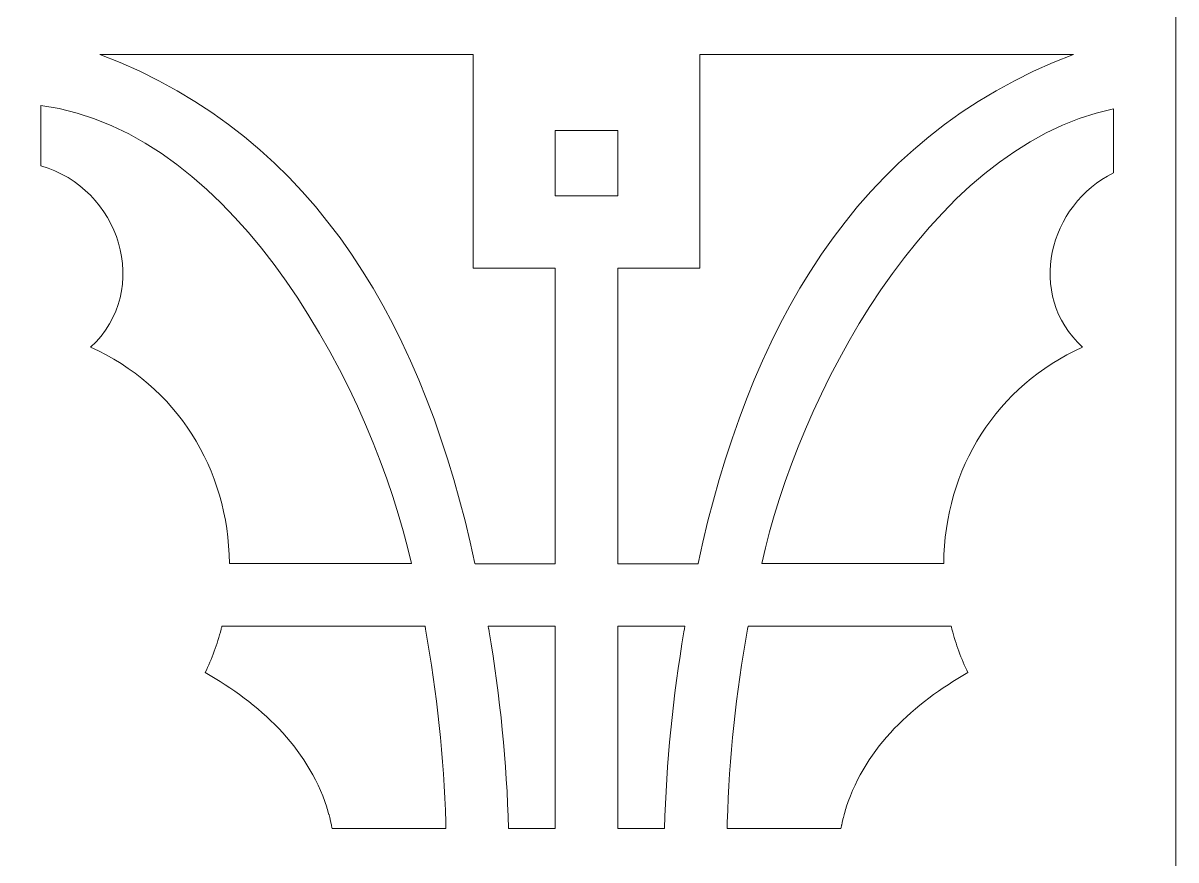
# Model space of a CAD drawing. Header units: centimetres. Extents: x -10 to 9.9, y -5 to 13.4.
# Drawn here: x 6.701 to 9.925, y 6.562 to 8.903 of the extents above; entities that cross this region are included whole.
import ezdxf

# ---------------------------------------------------------------- set-up
doc = ezdxf.new("R2010")
doc.units = ezdxf.units.CM
doc.header["$MEASUREMENT"] = 0
doc.layers.add('layer 1', color=7, linetype='Continuous')

msp = doc.modelspace()

# ---------------------------------------------------------------- linework, layer by layer
at = {"layer": 'layer 1', "color": 242, "lineweight": 9}
for points, knots in [([(0.17453, 13.44236), (0.17453, 13.44236), (0.34885, 13.44236), (0.34885, 13.44236), (0.34885, 13.44236), (0.34885, 13.44236), (9.75098, 13.44236), (9.75098, 13.44236), (9.75098, 13.44236), (9.75098, 13.44236), (9.9253, 13.44236), (9.9253, 13.44236), (9.9253, 13.44236), (9.9253, 13.44236), (9.9253, 13.26803), (9.9253, 13.26803), (9.9253, 13.26803), (9.9253, 13.26803), (9.9253, -4.82596), (9.9253, -4.82596), (9.9253, -4.82596), (9.9253, -4.82596), (9.9253, -5.00029), (9.9253, -5.00029), (9.9253, -5.00029), (9.9253, -5.00029), (9.75098, -5.00029), (9.75098, -5.00029), (9.75098, -5.00029), (9.75098, -5.00029), (0.34885, -5.00029), (0.34885, -5.00029), (0.34885, -5.00029), (0.34885, -5.00029), (0.17453, -5.00029), (0.17453, -5.00029), (0.17453, -5.00029), (0.17453, -5.00029), (0.17453, -4.82596), (0.17453, -4.82596), (0.17453, -4.82596), (0.17453, -4.82596), (0.17453, 13.26803), (0.17453, 13.26803), (0.17453, 13.26803), (0.17453, 13.26803), (0.17453, 13.44236), (0.17453, 13.44236)], [0, 0, 0, 0, 0.0769231, 0.0769231, 0.0769231, 0.0769231, 0.1538462, 0.1538462, 0.1538462, 0.1538462, 0.2307692, 0.2307692, 0.2307692, 0.2307692, 0.3076923, 0.3076923, 0.3076923, 0.3076923, 0.3846154, 0.3846154, 0.3846154, 0.3846154, 0.4615385, 0.4615385, 0.4615385, 0.4615385, 0.5384615, 0.5384615, 0.5384615, 0.5384615, 0.6153846, 0.6153846, 0.6153846, 0.6153846, 0.6923077, 0.6923077, 0.6923077, 0.6923077, 0.7692308, 0.7692308, 0.7692308, 0.7692308, 0.8461538, 0.8461538, 0.8461538, 0.8461538, 1, 1, 1, 1]), ([(6.91554, 8.81528), (6.91554, 8.81528), (7.96039, 8.81528), (7.96039, 8.81528), (7.96039, 8.81528), (7.96039, 8.81528), (7.96039, 8.21902), (7.96039, 8.21902), (7.96039, 8.21902), (7.96039, 8.21902), (7.96044, 8.21902), (7.96044, 8.21902), (7.96044, 8.21902), (7.96044, 8.21902), (7.96044, 8.21742), (7.96044, 8.21742), (7.96044, 8.21742), (7.96044, 8.21742), (7.96965, 8.21742), (7.96965, 8.21742), (7.96965, 8.21742), (7.96965, 8.21742), (7.97017, 8.21742), (7.97017, 8.21742), (7.97017, 8.21742), (7.97017, 8.21742), (7.97937, 8.21742), (7.97937, 8.21742), (7.97937, 8.21742), (7.97937, 8.21742), (7.97989, 8.21742), (7.97989, 8.21742), (7.97989, 8.21742), (7.97989, 8.21742), (7.9891, 8.21742), (7.9891, 8.21742), (7.9891, 8.21742), (7.9891, 8.21742), (7.98962, 8.21742), (7.98962, 8.21742), (7.98962, 8.21742), (7.98962, 8.21742), (7.99884, 8.21742), (7.99884, 8.21742), (7.99884, 8.21742), (7.99884, 8.21742), (7.9994, 8.21742), (7.9994, 8.21742), (7.9994, 8.21742), (7.9994, 8.21742), (8.00862, 8.21742), (8.00862, 8.21742), (8.00862, 8.21742), (8.00862, 8.21742), (8.00912, 8.21742), (8.00912, 8.21742), (8.00912, 8.21742), (8.00912, 8.21742), (8.01836, 8.21742), (8.01836, 8.21742), (8.01836, 8.21742), (8.01836, 8.21742), (8.0189, 8.21742), (8.0189, 8.21742), (8.0189, 8.21742), (8.0189, 8.21742), (8.02813, 8.21742), (8.02813, 8.21742), (8.02813, 8.21742), (8.02813, 8.21742), (8.02863, 8.21742), (8.02863, 8.21742), (8.02863, 8.21742), (8.02863, 8.21742), (8.03786, 8.21742), (8.03786, 8.21742), (8.03786, 8.21742), (8.03786, 8.21742), (8.0384, 8.21742), (8.0384, 8.21742), (8.0384, 8.21742), (8.0384, 8.21742), (8.04763, 8.21742), (8.04763, 8.21742), (8.04763, 8.21742), (8.04763, 8.21742), (8.04814, 8.21742), (8.04814, 8.21742), (8.04814, 8.21742), (8.04814, 8.21742), (8.05736, 8.21742), (8.05736, 8.21742), (8.05736, 8.21742), (8.05736, 8.21742), (8.0579, 8.21742), (8.0579, 8.21742), (8.0579, 8.21742), (8.0579, 8.21742), (8.06712, 8.21742), (8.06712, 8.21742), (8.06712, 8.21742), (8.06712, 8.21742), (8.06762, 8.21742), (8.06762, 8.21742), (8.06762, 8.21742), (8.06762, 8.21742), (8.07685, 8.21742), (8.07685, 8.21742), (8.07685, 8.21742), (8.07685, 8.21742), (8.07742, 8.21742), (8.07742, 8.21742), (8.07742, 8.21742), (8.07742, 8.21742), (8.08662, 8.21742), (8.08662, 8.21742), (8.08662, 8.21742), (8.08662, 8.21742), (8.08714, 8.21742), (8.08714, 8.21742), (8.08714, 8.21742), (8.08714, 8.21742), (8.09635, 8.21742), (8.09635, 8.21742), (8.09635, 8.21742), (8.09635, 8.21742), (8.09692, 8.21742), (8.09692, 8.21742), (8.09692, 8.21742), (8.09692, 8.21742), (8.10614, 8.21742), (8.10614, 8.21742), (8.10614, 8.21742), (8.10614, 8.21742), (8.10664, 8.21742), (8.10664, 8.21742), (8.10664, 8.21742), (8.10664, 8.21742), (8.11587, 8.21742), (8.11587, 8.21742), (8.11587, 8.21742), (8.11587, 8.21742), (8.11642, 8.21742), (8.11642, 8.21742), (8.11642, 8.21742), (8.11642, 8.21742), (8.12564, 8.21742), (8.12564, 8.21742), (8.12564, 8.21742), (8.12564, 8.21742), (8.12615, 8.21742), (8.12615, 8.21742), (8.12615, 8.21742), (8.12615, 8.21742), (8.13537, 8.21742), (8.13537, 8.21742), (8.13537, 8.21742), (8.13537, 8.21742), (8.13587, 8.21742), (8.13587, 8.21742), (8.13587, 8.21742), (8.13587, 8.21742), (8.1451, 8.21742), (8.1451, 8.21742), (8.1451, 8.21742), (8.1451, 8.21742), (8.1456, 8.21742), (8.1456, 8.21742), (8.1456, 8.21742), (8.1456, 8.21742), (8.15483, 8.21742), (8.15483, 8.21742), (8.15483, 8.21742), (8.15483, 8.21742), (8.15537, 8.21742), (8.15537, 8.21742), (8.15537, 8.21742), (8.15537, 8.21742), (8.16461, 8.21742), (8.16461, 8.21742), (8.16461, 8.21742), (8.16461, 8.21742), (8.16511, 8.21742), (8.16511, 8.21742), (8.16511, 8.21742), (8.16511, 8.21742), (8.17433, 8.21742), (8.17433, 8.21742), (8.17433, 8.21742), (8.17433, 8.21742), (8.17488, 8.21742), (8.17488, 8.21742), (8.17488, 8.21742), (8.17488, 8.21742), (8.18411, 8.21742), (8.18411, 8.21742), (8.18411, 8.21742), (8.18411, 8.21742), (8.18461, 8.21742), (8.18461, 8.21742), (8.18461, 8.21742), (8.18461, 8.21742), (8.18962, 8.21742), (8.18962, 8.21742), (8.18962, 8.21742), (8.18962, 8.21742), (8.18962, 7.39024), (8.18962, 7.39024), (8.18962, 7.39024), (8.18962, 7.39024), (7.96541, 7.39024), (7.96541, 7.39024), (7.96541, 7.39024), (7.96541, 7.39024), (7.96538, 7.39024), (7.96538, 7.39024), (7.96538, 7.39024), (7.96538, 7.39024), (7.96525, 7.39076), (7.96525, 7.39076), (7.96525, 7.39076), (7.96525, 7.39076), (7.96523, 7.39076), (7.96523, 7.39076), (7.96523, 7.39076), (7.96523, 7.39076), (7.96513, 7.39128), (7.96513, 7.39128), (7.96513, 7.39128), (7.96513, 7.39128), (7.96511, 7.39128), (7.96511, 7.39128), (7.96511, 7.39128), (7.96511, 7.39128), (7.96499, 7.39182), (7.96499, 7.39182), (7.96499, 7.39182), (7.82781, 8.03008), (7.53175, 8.58429), (6.91554, 8.81528)], [0, 0, 0, 0, 0.0163934, 0.0163934, 0.0163934, 0.0163934, 0.0327869, 0.0327869, 0.0327869, 0.0327869, 0.0491803, 0.0491803, 0.0491803, 0.0491803, 0.0655738, 0.0655738, 0.0655738, 0.0655738, 0.0819672, 0.0819672, 0.0819672, 0.0819672, 0.0983607, 0.0983607, 0.0983607, 0.0983607, 0.1147541, 0.1147541, 0.1147541, 0.1147541, 0.1311475, 0.1311475, 0.1311475, 0.1311475, 0.147541, 0.147541, 0.147541, 0.147541, 0.1639344, 0.1639344, 0.1639344, 0.1639344, 0.1803279, 0.1803279, 0.1803279, 0.1803279, 0.1967213, 0.1967213, 0.1967213, 0.1967213, 0.2131148, 0.2131148, 0.2131148, 0.2131148, 0.2295082, 0.2295082, 0.2295082, 0.2295082, 0.2459016, 0.2459016, 0.2459016, 0.2459016, 0.2622951, 0.2622951, 0.2622951, 0.2622951, 0.2786885, 0.2786885, 0.2786885, 0.2786885, 0.295082, 0.295082, 0.295082, 0.295082, 0.3114754, 0.3114754, 0.3114754, 0.3114754, 0.3278689, 0.3278689, 0.3278689, 0.3278689, 0.3442623, 0.3442623, 0.3442623, 0.3442623, 0.3606557, 0.3606557, 0.3606557, 0.3606557, 0.3770492, 0.3770492, 0.3770492, 0.3770492, 0.3934426, 0.3934426, 0.3934426, 0.3934426, 0.4098361, 0.4098361, 0.4098361, 0.4098361, 0.4262295, 0.4262295, 0.4262295, 0.4262295, 0.442623, 0.442623, 0.442623, 0.442623, 0.4590164, 0.4590164, 0.4590164, 0.4590164, 0.4754098, 0.4754098, 0.4754098, 0.4754098, 0.4918033, 0.4918033, 0.4918033, 0.4918033, 0.5081967, 0.5081967, 0.5081967, 0.5081967, 0.5245902, 0.5245902, 0.5245902, 0.5245902, 0.5409836, 0.5409836, 0.5409836, 0.5409836, 0.557377, 0.557377, 0.557377, 0.557377, 0.5737705, 0.5737705, 0.5737705, 0.5737705, 0.5901639, 0.5901639, 0.5901639, 0.5901639, 0.6065574, 0.6065574, 0.6065574, 0.6065574, 0.6229508, 0.6229508, 0.6229508, 0.6229508, 0.6393443, 0.6393443, 0.6393443, 0.6393443, 0.6557377, 0.6557377, 0.6557377, 0.6557377, 0.6721311, 0.6721311, 0.6721311, 0.6721311, 0.6885246, 0.6885246, 0.6885246, 0.6885246, 0.704918, 0.704918, 0.704918, 0.704918, 0.7213115, 0.7213115, 0.7213115, 0.7213115, 0.7377049, 0.7377049, 0.7377049, 0.7377049, 0.7540984, 0.7540984, 0.7540984, 0.7540984, 0.7704918, 0.7704918, 0.7704918, 0.7704918, 0.7868852, 0.7868852, 0.7868852, 0.7868852, 0.8032787, 0.8032787, 0.8032787, 0.8032787, 0.8196721, 0.8196721, 0.8196721, 0.8196721, 0.8360656, 0.8360656, 0.8360656, 0.8360656, 0.852459, 0.852459, 0.852459, 0.852459, 0.8688525, 0.8688525, 0.8688525, 0.8688525, 0.8852459, 0.8852459, 0.8852459, 0.8852459, 0.9016393, 0.9016393, 0.9016393, 0.9016393, 0.9180328, 0.9180328, 0.9180328, 0.9180328, 0.9344262, 0.9344262, 0.9344262, 0.9344262, 0.9508197, 0.9508197, 0.9508197, 0.9508197, 0.9672131, 0.9672131, 0.9672131, 0.9672131, 1, 1, 1, 1]), ([(8.36443, 8.21742), (8.36443, 8.21742), (8.36935, 8.21742), (8.36935, 8.21742), (8.36935, 8.21742), (8.36935, 8.21742), (8.3699, 8.21742), (8.3699, 8.21742), (8.3699, 8.21742), (8.3699, 8.21742), (8.37913, 8.21742), (8.37913, 8.21742), (8.37913, 8.21742), (8.37913, 8.21742), (8.37963, 8.21742), (8.37963, 8.21742), (8.37963, 8.21742), (8.37963, 8.21742), (8.38885, 8.21742), (8.38885, 8.21742), (8.38885, 8.21742), (8.38885, 8.21742), (8.38942, 8.21742), (8.38942, 8.21742), (8.38942, 8.21742), (8.38942, 8.21742), (8.39863, 8.21742), (8.39863, 8.21742), (8.39863, 8.21742), (8.39863, 8.21742), (8.39915, 8.21742), (8.39915, 8.21742), (8.39915, 8.21742), (8.39915, 8.21742), (8.40835, 8.21742), (8.40835, 8.21742), (8.40835, 8.21742), (8.40835, 8.21742), (8.40893, 8.21742), (8.40893, 8.21742), (8.40893, 8.21742), (8.40893, 8.21742), (8.41815, 8.21742), (8.41815, 8.21742), (8.41815, 8.21742), (8.41815, 8.21742), (8.41865, 8.21742), (8.41865, 8.21742), (8.41865, 8.21742), (8.41865, 8.21742), (8.42787, 8.21742), (8.42787, 8.21742), (8.42787, 8.21742), (8.42787, 8.21742), (8.42843, 8.21742), (8.42843, 8.21742), (8.42843, 8.21742), (8.42843, 8.21742), (8.43765, 8.21742), (8.43765, 8.21742), (8.43765, 8.21742), (8.43765, 8.21742), (8.43815, 8.21742), (8.43815, 8.21742), (8.43815, 8.21742), (8.43815, 8.21742), (8.44738, 8.21742), (8.44738, 8.21742), (8.44738, 8.21742), (8.44738, 8.21742), (8.44788, 8.21742), (8.44788, 8.21742), (8.44788, 8.21742), (8.44788, 8.21742), (8.4571, 8.21742), (8.4571, 8.21742), (8.4571, 8.21742), (8.4571, 8.21742), (8.4576, 8.21742), (8.4576, 8.21742), (8.4576, 8.21742), (8.4576, 8.21742), (8.46684, 8.21742), (8.46684, 8.21742), (8.46684, 8.21742), (8.46684, 8.21742), (8.46738, 8.21742), (8.46738, 8.21742), (8.46738, 8.21742), (8.46738, 8.21742), (8.4766, 8.21742), (8.4766, 8.21742), (8.4766, 8.21742), (8.4766, 8.21742), (8.47711, 8.21742), (8.47711, 8.21742), (8.47711, 8.21742), (8.47711, 8.21742), (8.48634, 8.21742), (8.48634, 8.21742), (8.48634, 8.21742), (8.48634, 8.21742), (8.4869, 8.21742), (8.4869, 8.21742), (8.4869, 8.21742), (8.4869, 8.21742), (8.49612, 8.21742), (8.49612, 8.21742), (8.49612, 8.21742), (8.49612, 8.21742), (8.49663, 8.21742), (8.49663, 8.21742), (8.49663, 8.21742), (8.49663, 8.21742), (8.50584, 8.21742), (8.50584, 8.21742), (8.50584, 8.21742), (8.50584, 8.21742), (8.5064, 8.21742), (8.5064, 8.21742), (8.5064, 8.21742), (8.5064, 8.21742), (8.51564, 8.21742), (8.51564, 8.21742), (8.51564, 8.21742), (8.51564, 8.21742), (8.51614, 8.21742), (8.51614, 8.21742), (8.51614, 8.21742), (8.51614, 8.21742), (8.52536, 8.21742), (8.52536, 8.21742), (8.52536, 8.21742), (8.52536, 8.21742), (8.52591, 8.21742), (8.52591, 8.21742), (8.52591, 8.21742), (8.52591, 8.21742), (8.53514, 8.21742), (8.53514, 8.21742), (8.53514, 8.21742), (8.53514, 8.21742), (8.53564, 8.21742), (8.53564, 8.21742), (8.53564, 8.21742), (8.53564, 8.21742), (8.54486, 8.21742), (8.54486, 8.21742), (8.54486, 8.21742), (8.54486, 8.21742), (8.54542, 8.21742), (8.54542, 8.21742), (8.54542, 8.21742), (8.54542, 8.21742), (8.55464, 8.21742), (8.55464, 8.21742), (8.55464, 8.21742), (8.55464, 8.21742), (8.55514, 8.21742), (8.55514, 8.21742), (8.55514, 8.21742), (8.55514, 8.21742), (8.56437, 8.21742), (8.56437, 8.21742), (8.56437, 8.21742), (8.56437, 8.21742), (8.56492, 8.21742), (8.56492, 8.21742), (8.56492, 8.21742), (8.56492, 8.21742), (8.57414, 8.21742), (8.57414, 8.21742), (8.57414, 8.21742), (8.57414, 8.21742), (8.57465, 8.21742), (8.57465, 8.21742), (8.57465, 8.21742), (8.57465, 8.21742), (8.58387, 8.21742), (8.58387, 8.21742), (8.58387, 8.21742), (8.58387, 8.21742), (8.58444, 8.21742), (8.58444, 8.21742), (8.58444, 8.21742), (8.58444, 8.21742), (8.59365, 8.21742), (8.59365, 8.21742), (8.59365, 8.21742), (8.59365, 8.21742), (8.59365, 8.21902), (8.59365, 8.21902), (8.59365, 8.21902), (8.59365, 8.21902), (8.59365, 8.81528), (8.59365, 8.81528), (8.59365, 8.81528), (8.59365, 8.81528), (9.63851, 8.81528), (9.63851, 8.81528), (9.63851, 8.81528), (9.0223, 8.58429), (8.72623, 8.03008), (8.58907, 7.39182), (8.58907, 7.39182), (8.58907, 7.39182), (8.58893, 7.39128), (8.58893, 7.39128), (8.58893, 7.39128), (8.58893, 7.39128), (8.58891, 7.39128), (8.58891, 7.39128), (8.58891, 7.39128), (8.58891, 7.39128), (8.58882, 7.39076), (8.58882, 7.39076), (8.58882, 7.39076), (8.58882, 7.39076), (8.5888, 7.39076), (8.5888, 7.39076), (8.5888, 7.39076), (8.5888, 7.39076), (8.58866, 7.39024), (8.58866, 7.39024), (8.58866, 7.39024), (8.58866, 7.39024), (8.58864, 7.39024), (8.58864, 7.39024), (8.58864, 7.39024), (8.58864, 7.39024), (8.36443, 7.39024), (8.36443, 7.39024), (8.36443, 7.39024), (8.36443, 7.39024), (8.36443, 8.21742), (8.36443, 8.21742)], [0, 0, 0, 0, 0.0166667, 0.0166667, 0.0166667, 0.0166667, 0.0333333, 0.0333333, 0.0333333, 0.0333333, 0.05, 0.05, 0.05, 0.05, 0.0666667, 0.0666667, 0.0666667, 0.0666667, 0.0833333, 0.0833333, 0.0833333, 0.0833333, 0.1, 0.1, 0.1, 0.1, 0.1166667, 0.1166667, 0.1166667, 0.1166667, 0.1333333, 0.1333333, 0.1333333, 0.1333333, 0.15, 0.15, 0.15, 0.15, 0.1666667, 0.1666667, 0.1666667, 0.1666667, 0.1833333, 0.1833333, 0.1833333, 0.1833333, 0.2, 0.2, 0.2, 0.2, 0.2166667, 0.2166667, 0.2166667, 0.2166667, 0.2333333, 0.2333333, 0.2333333, 0.2333333, 0.25, 0.25, 0.25, 0.25, 0.2666667, 0.2666667, 0.2666667, 0.2666667, 0.2833333, 0.2833333, 0.2833333, 0.2833333, 0.3, 0.3, 0.3, 0.3, 0.3166667, 0.3166667, 0.3166667, 0.3166667, 0.3333333, 0.3333333, 0.3333333, 0.3333333, 0.35, 0.35, 0.35, 0.35, 0.3666667, 0.3666667, 0.3666667, 0.3666667, 0.3833333, 0.3833333, 0.3833333, 0.3833333, 0.4, 0.4, 0.4, 0.4, 0.4166667, 0.4166667, 0.4166667, 0.4166667, 0.4333333, 0.4333333, 0.4333333, 0.4333333, 0.45, 0.45, 0.45, 0.45, 0.4666667, 0.4666667, 0.4666667, 0.4666667, 0.4833333, 0.4833333, 0.4833333, 0.4833333, 0.5, 0.5, 0.5, 0.5, 0.5166667, 0.5166667, 0.5166667, 0.5166667, 0.5333333, 0.5333333, 0.5333333, 0.5333333, 0.55, 0.55, 0.55, 0.55, 0.5666667, 0.5666667, 0.5666667, 0.5666667, 0.5833333, 0.5833333, 0.5833333, 0.5833333, 0.6, 0.6, 0.6, 0.6, 0.6166667, 0.6166667, 0.6166667, 0.6166667, 0.6333333, 0.6333333, 0.6333333, 0.6333333, 0.65, 0.65, 0.65, 0.65, 0.6666667, 0.6666667, 0.6666667, 0.6666667, 0.6833333, 0.6833333, 0.6833333, 0.6833333, 0.7, 0.7, 0.7, 0.7, 0.7166667, 0.7166667, 0.7166667, 0.7166667, 0.7333333, 0.7333333, 0.7333333, 0.7333333, 0.75, 0.75, 0.75, 0.75, 0.7666667, 0.7666667, 0.7666667, 0.7666667, 0.7833333, 0.7833333, 0.7833333, 0.7833333, 0.8, 0.8, 0.8, 0.8, 0.8166667, 0.8166667, 0.8166667, 0.8166667, 0.8333333, 0.8333333, 0.8333333, 0.8333333, 0.85, 0.85, 0.85, 0.85, 0.8666667, 0.8666667, 0.8666667, 0.8666667, 0.8833333, 0.8833333, 0.8833333, 0.8833333, 0.9, 0.9, 0.9, 0.9, 0.9166667, 0.9166667, 0.9166667, 0.9166667, 0.9333333, 0.9333333, 0.9333333, 0.9333333, 0.95, 0.95, 0.95, 0.95, 0.9666667, 0.9666667, 0.9666667, 0.9666667, 1, 1, 1, 1]), ([(7.78712, 7.39182), (7.68308, 7.86273), (7.30279, 8.59905), (6.75088, 8.67273), (6.75088, 8.67273), (6.75088, 8.67273), (6.75088, 8.50359), (6.75088, 8.50359), (6.75088, 8.50359), (6.97006, 8.44322), (7.0649, 8.1568), (6.88965, 7.99626), (6.88965, 7.99626), (6.88965, 7.99626), (6.88968, 7.99624), (6.88968, 7.99624), (6.88968, 7.99624), (7.12966, 7.88973), (7.27642, 7.65575), (7.27818, 7.39182), (7.27818, 7.39182), (7.27818, 7.39182), (7.78712, 7.39182), (7.78712, 7.39182)], [0, 0, 0, 0, 0.1428571, 0.1428571, 0.1428571, 0.1428571, 0.2857143, 0.2857143, 0.2857143, 0.2857143, 0.4285714, 0.4285714, 0.4285714, 0.4285714, 0.5714286, 0.5714286, 0.5714286, 0.5714286, 0.7142857, 0.7142857, 0.7142857, 0.7142857, 1, 1, 1, 1]), ([(9.75098, 8.48395), (9.75098, 8.48395), (9.75098, 8.6637), (9.75098, 8.6637), (9.75098, 8.6637), (9.22732, 8.55244), (8.86766, 7.84774), (8.76692, 7.39182), (8.76692, 7.39182), (8.76692, 7.39182), (9.27588, 7.39182), (9.27588, 7.39182), (9.27588, 7.39182), (9.27764, 7.65575), (9.42439, 7.88973), (9.66437, 7.99624), (9.66437, 7.99624), (9.66437, 7.99624), (9.66441, 7.99626), (9.66441, 7.99626), (9.66441, 7.99626), (9.50376, 8.1434), (9.57006, 8.39629), (9.75098, 8.48395)], [0, 0, 0, 0, 0.1428571, 0.1428571, 0.1428571, 0.1428571, 0.2857143, 0.2857143, 0.2857143, 0.2857143, 0.4285714, 0.4285714, 0.4285714, 0.4285714, 0.5714286, 0.5714286, 0.5714286, 0.5714286, 0.7142857, 0.7142857, 0.7142857, 0.7142857, 1, 1, 1, 1]), ([(8.36433, 8.60229), (8.36433, 8.60229), (8.36433, 8.41961), (8.36433, 8.41961), (8.36433, 8.41961), (8.36433, 8.41961), (8.18973, 8.41961), (8.18973, 8.41961), (8.18973, 8.41961), (8.18973, 8.41961), (8.18973, 8.60229), (8.18973, 8.60229), (8.18973, 8.60229), (8.18973, 8.60229), (8.36433, 8.60229), (8.36433, 8.60229)], [0, 0, 0, 0, 0.2, 0.2, 0.2, 0.2, 0.4, 0.4, 0.4, 0.4, 0.6, 0.6, 0.6, 0.6, 1, 1, 1, 1]), ([(7.21049, 7.08616), (7.36113, 6.99971), (7.4953, 6.88053), (7.55051, 6.70975), (7.55051, 6.70975), (7.55051, 6.70975), (7.55053, 6.70975), (7.55053, 6.70975), (7.55053, 6.70975), (7.55053, 6.70975), (7.55116, 6.70781), (7.55116, 6.70781), (7.55116, 6.70781), (7.55116, 6.70781), (7.55118, 6.70781), (7.55118, 6.70781), (7.55118, 6.70781), (7.55118, 6.70781), (7.55263, 6.70295), (7.55263, 6.70295), (7.55263, 6.70295), (7.55263, 6.70295), (7.55265, 6.70295), (7.55265, 6.70295), (7.55265, 6.70295), (7.55265, 6.70295), (7.55291, 6.70203), (7.55291, 6.70203), (7.55291, 6.70203), (7.55291, 6.70203), (7.55292, 6.70203), (7.55292, 6.70203), (7.55292, 6.70203), (7.55292, 6.70203), (7.55294, 6.70193), (7.55294, 6.70193), (7.55294, 6.70193), (7.55294, 6.70193), (7.55297, 6.70193), (7.55297, 6.70193), (7.55297, 6.70193), (7.55297, 6.70193), (7.55464, 6.69613), (7.55464, 6.69613), (7.55464, 6.69613), (7.55464, 6.69613), (7.55466, 6.69613), (7.55466, 6.69613), (7.55466, 6.69613), (7.55466, 6.69613), (7.55488, 6.69529), (7.55488, 6.69529), (7.55488, 6.69529), (7.55488, 6.69529), (7.5549, 6.69529), (7.5549, 6.69529), (7.5549, 6.69529), (7.5549, 6.69529), (7.55667, 6.68887), (7.55667, 6.68887), (7.55667, 6.68887), (7.55667, 6.68887), (7.55669, 6.68887), (7.55669, 6.68887), (7.55669, 6.68887), (7.55669, 6.68887), (7.55687, 6.68811), (7.55687, 6.68811), (7.55687, 6.68811), (7.55687, 6.68811), (7.55689, 6.68811), (7.55689, 6.68811), (7.55689, 6.68811), (7.55689, 6.68811), (7.55879, 6.68083), (7.55879, 6.68083), (7.55879, 6.68083), (7.55879, 6.68083), (7.5588, 6.68083), (7.5588, 6.68083), (7.5588, 6.68083), (7.5588, 6.68083), (7.55882, 6.68068), (7.55882, 6.68068), (7.55882, 6.68068), (7.55882, 6.68068), (7.55884, 6.68068), (7.55884, 6.68068), (7.55884, 6.68068), (7.55884, 6.68068), (7.56001, 6.67592), (7.56001, 6.67592), (7.56001, 6.67592), (7.56001, 6.67592), (7.56003, 6.67592), (7.56003, 6.67592), (7.56003, 6.67592), (7.56003, 6.67592), (7.56022, 6.67501), (7.56022, 6.67501), (7.56022, 6.67501), (7.56022, 6.67501), (7.56024, 6.67501), (7.56024, 6.67501), (7.56024, 6.67501), (7.56024, 6.67501), (7.56213, 6.66676), (7.56213, 6.66676), (7.56213, 6.66676), (7.56213, 6.66676), (7.56215, 6.66676), (7.56215, 6.66676), (7.56215, 6.66676), (7.56215, 6.66676), (7.56234, 6.66587), (7.56234, 6.66587), (7.56234, 6.66587), (7.56234, 6.66587), (7.56236, 6.66587), (7.56236, 6.66587), (7.56236, 6.66587), (7.56236, 6.66587), (7.56349, 6.6604), (7.56349, 6.6604), (7.56349, 6.6604), (7.56349, 6.6604), (7.56351, 6.6604), (7.56351, 6.6604), (7.56351, 6.6604), (7.56351, 6.6604), (7.56367, 6.65953), (7.56367, 6.65953), (7.56367, 6.65953), (7.56367, 6.65953), (7.56369, 6.65953), (7.56369, 6.65953), (7.56369, 6.65953), (7.56369, 6.65953), (7.5639, 6.65846), (7.5639, 6.65846), (7.5639, 6.65846), (7.5639, 6.65846), (7.56392, 6.65846), (7.56392, 6.65846), (7.56392, 6.65846), (7.56392, 6.65846), (7.56496, 6.65308), (7.56496, 6.65308), (7.56496, 6.65308), (7.56496, 6.65308), (7.56498, 6.65308), (7.56498, 6.65308), (7.56498, 6.65308), (7.56498, 6.65308), (7.56555, 6.6501), (7.56555, 6.6501), (7.56555, 6.6501), (7.56555, 6.6501), (7.56557, 6.6501), (7.56557, 6.6501), (7.56557, 6.6501), (7.56557, 6.6501), (7.56558, 6.6501), (7.56558, 6.6501), (7.56558, 6.6501), (7.56558, 6.6501), (7.88382, 6.6501), (7.88382, 6.6501), (7.88382, 6.6501), (7.88382, 6.6501), (7.88362, 6.65771), (7.88362, 6.65771), (7.88362, 6.65771), (7.88362, 6.65771), (7.88361, 6.65771), (7.88361, 6.65771), (7.88361, 6.65771), (7.88361, 6.65771), (7.88359, 6.65771), (7.88359, 6.65771), (7.88359, 6.65771), (7.88359, 6.65771), (7.88359, 6.65774), (7.88359, 6.65774), (7.88359, 6.65774), (7.88359, 6.65774), (7.88339, 6.66696), (7.88339, 6.66696), (7.88339, 6.66696), (7.88339, 6.66696), (7.88337, 6.66696), (7.88337, 6.66696), (7.88337, 6.66696), (7.88337, 6.66696), (7.88335, 6.66696), (7.88335, 6.66696), (7.88335, 6.66696), (7.88335, 6.66696), (7.88335, 6.66698), (7.88335, 6.66698), (7.88335, 6.66698), (7.87819, 6.84854), (7.85844, 7.02972), (7.82686, 7.20745), (7.82686, 7.20745), (7.82686, 7.20745), (7.82684, 7.20745), (7.82684, 7.20745), (7.82684, 7.20745), (7.82684, 7.20745), (7.82683, 7.20745), (7.82683, 7.20745), (7.82683, 7.20745), (7.82683, 7.20745), (7.82681, 7.20745), (7.82681, 7.20745), (7.82681, 7.20745), (7.82681, 7.20745), (7.82532, 7.21591), (7.82532, 7.21591), (7.82532, 7.21591), (7.82532, 7.21591), (7.82531, 7.21591), (7.82531, 7.21591), (7.82531, 7.21591), (7.82531, 7.21591), (7.8253, 7.21591), (7.8253, 7.21591), (7.8253, 7.21591), (7.8253, 7.21591), (7.82528, 7.21591), (7.82528, 7.21591), (7.82528, 7.21591), (7.82528, 7.21591), (7.2574, 7.21591), (7.2574, 7.21591), (7.2574, 7.21591), (7.2574, 7.21591), (7.25738, 7.21591), (7.25738, 7.21591), (7.25738, 7.21591), (7.25738, 7.21591), (7.25683, 7.21378), (7.25683, 7.21378), (7.25683, 7.21378), (7.25683, 7.21378), (7.25681, 7.21378), (7.25681, 7.21378), (7.25681, 7.21378), (7.25681, 7.21378), (7.25629, 7.21164), (7.25629, 7.21164), (7.25629, 7.21164), (7.25629, 7.21164), (7.25627, 7.21164), (7.25627, 7.21164), (7.25627, 7.21164), (7.25627, 7.21164), (7.25573, 7.2095), (7.25573, 7.2095), (7.25573, 7.2095), (7.25573, 7.2095), (7.25571, 7.2095), (7.25571, 7.2095), (7.25571, 7.2095), (7.25571, 7.2095), (7.25519, 7.2074), (7.25519, 7.2074), (7.25519, 7.2074), (7.25519, 7.2074), (7.25518, 7.2074), (7.25518, 7.2074), (7.25518, 7.2074), (7.24438, 7.16585), (7.22912, 7.12497), (7.21049, 7.08616)], [0, 0, 0, 0, 0.0142857, 0.0142857, 0.0142857, 0.0142857, 0.0285714, 0.0285714, 0.0285714, 0.0285714, 0.0428571, 0.0428571, 0.0428571, 0.0428571, 0.0571429, 0.0571429, 0.0571429, 0.0571429, 0.0714286, 0.0714286, 0.0714286, 0.0714286, 0.0857143, 0.0857143, 0.0857143, 0.0857143, 0.1, 0.1, 0.1, 0.1, 0.1142857, 0.1142857, 0.1142857, 0.1142857, 0.1285714, 0.1285714, 0.1285714, 0.1285714, 0.1428571, 0.1428571, 0.1428571, 0.1428571, 0.1571429, 0.1571429, 0.1571429, 0.1571429, 0.1714286, 0.1714286, 0.1714286, 0.1714286, 0.1857143, 0.1857143, 0.1857143, 0.1857143, 0.2, 0.2, 0.2, 0.2, 0.2142857, 0.2142857, 0.2142857, 0.2142857, 0.2285714, 0.2285714, 0.2285714, 0.2285714, 0.2428571, 0.2428571, 0.2428571, 0.2428571, 0.2571429, 0.2571429, 0.2571429, 0.2571429, 0.2714286, 0.2714286, 0.2714286, 0.2714286, 0.2857143, 0.2857143, 0.2857143, 0.2857143, 0.3, 0.3, 0.3, 0.3, 0.3142857, 0.3142857, 0.3142857, 0.3142857, 0.3285714, 0.3285714, 0.3285714, 0.3285714, 0.3428571, 0.3428571, 0.3428571, 0.3428571, 0.3571429, 0.3571429, 0.3571429, 0.3571429, 0.3714286, 0.3714286, 0.3714286, 0.3714286, 0.3857143, 0.3857143, 0.3857143, 0.3857143, 0.4, 0.4, 0.4, 0.4, 0.4142857, 0.4142857, 0.4142857, 0.4142857, 0.4285714, 0.4285714, 0.4285714, 0.4285714, 0.4428571, 0.4428571, 0.4428571, 0.4428571, 0.4571429, 0.4571429, 0.4571429, 0.4571429, 0.4714286, 0.4714286, 0.4714286, 0.4714286, 0.4857143, 0.4857143, 0.4857143, 0.4857143, 0.5, 0.5, 0.5, 0.5, 0.5142857, 0.5142857, 0.5142857, 0.5142857, 0.5285714, 0.5285714, 0.5285714, 0.5285714, 0.5428571, 0.5428571, 0.5428571, 0.5428571, 0.5571429, 0.5571429, 0.5571429, 0.5571429, 0.5714286, 0.5714286, 0.5714286, 0.5714286, 0.5857143, 0.5857143, 0.5857143, 0.5857143, 0.6, 0.6, 0.6, 0.6, 0.6142857, 0.6142857, 0.6142857, 0.6142857, 0.6285714, 0.6285714, 0.6285714, 0.6285714, 0.6428571, 0.6428571, 0.6428571, 0.6428571, 0.6571429, 0.6571429, 0.6571429, 0.6571429, 0.6714286, 0.6714286, 0.6714286, 0.6714286, 0.6857143, 0.6857143, 0.6857143, 0.6857143, 0.7, 0.7, 0.7, 0.7, 0.7142857, 0.7142857, 0.7142857, 0.7142857, 0.7285714, 0.7285714, 0.7285714, 0.7285714, 0.7428571, 0.7428571, 0.7428571, 0.7428571, 0.7571429, 0.7571429, 0.7571429, 0.7571429, 0.7714286, 0.7714286, 0.7714286, 0.7714286, 0.7857143, 0.7857143, 0.7857143, 0.7857143, 0.8, 0.8, 0.8, 0.8, 0.8142857, 0.8142857, 0.8142857, 0.8142857, 0.8285714, 0.8285714, 0.8285714, 0.8285714, 0.8428571, 0.8428571, 0.8428571, 0.8428571, 0.8571429, 0.8571429, 0.8571429, 0.8571429, 0.8714286, 0.8714286, 0.8714286, 0.8714286, 0.8857143, 0.8857143, 0.8857143, 0.8857143, 0.9, 0.9, 0.9, 0.9, 0.9142857, 0.9142857, 0.9142857, 0.9142857, 0.9285714, 0.9285714, 0.9285714, 0.9285714, 0.9428571, 0.9428571, 0.9428571, 0.9428571, 0.9571429, 0.9571429, 0.9571429, 0.9571429, 0.9714286, 0.9714286, 0.9714286, 0.9714286, 1, 1, 1, 1]), ([(8.05869, 6.6501), (8.05869, 6.6501), (8.0587, 6.6501), (8.0587, 6.6501), (8.0587, 6.6501), (8.0587, 6.6501), (8.18962, 6.6501), (8.18962, 6.6501), (8.18962, 6.6501), (8.18962, 6.6501), (8.18962, 6.66574), (8.18962, 6.66574), (8.18962, 6.66574), (8.18962, 6.66574), (8.18962, 6.69163), (8.18962, 6.69163), (8.18962, 6.69163), (8.18962, 6.69163), (8.18962, 6.71752), (8.18962, 6.71752), (8.18962, 6.71752), (8.18962, 6.71752), (8.18962, 6.74341), (8.18962, 6.74341), (8.18962, 6.74341), (8.18962, 6.74341), (8.18962, 6.76929), (8.18962, 6.76929), (8.18962, 6.76929), (8.18962, 6.76929), (8.18962, 6.79517), (8.18962, 6.79517), (8.18962, 6.79517), (8.18962, 6.79517), (8.18962, 6.82107), (8.18962, 6.82107), (8.18962, 6.82107), (8.18962, 6.82107), (8.18962, 6.84695), (8.18962, 6.84695), (8.18962, 6.84695), (8.18962, 6.84695), (8.18962, 6.87285), (8.18962, 6.87285), (8.18962, 6.87285), (8.18962, 6.87285), (8.18962, 6.89873), (8.18962, 6.89873), (8.18962, 6.89873), (8.18962, 6.89873), (8.18962, 6.92462), (8.18962, 6.92462), (8.18962, 6.92462), (8.18962, 6.92462), (8.18962, 6.95051), (8.18962, 6.95051), (8.18962, 6.95051), (8.18962, 6.95051), (8.18962, 6.97638), (8.18962, 6.97638), (8.18962, 6.97638), (8.18962, 6.97638), (8.18962, 7.00229), (8.18962, 7.00229), (8.18962, 7.00229), (8.18962, 7.00229), (8.18962, 7.02816), (8.18962, 7.02816), (8.18962, 7.02816), (8.18962, 7.02816), (8.18962, 7.05406), (8.18962, 7.05406), (8.18962, 7.05406), (8.18962, 7.05406), (8.18962, 7.07994), (8.18962, 7.07994), (8.18962, 7.07994), (8.18962, 7.07994), (8.18962, 7.10584), (8.18962, 7.10584), (8.18962, 7.10584), (8.18962, 7.10584), (8.18962, 7.13172), (8.18962, 7.13172), (8.18962, 7.13172), (8.18962, 7.13172), (8.18962, 7.1576), (8.18962, 7.1576), (8.18962, 7.1576), (8.18962, 7.1576), (8.18962, 7.18349), (8.18962, 7.18349), (8.18962, 7.18349), (8.18962, 7.18349), (8.18962, 7.20938), (8.18962, 7.20938), (8.18962, 7.20938), (8.18962, 7.20938), (8.18962, 7.21591), (8.18962, 7.21591), (8.18962, 7.21591), (8.18962, 7.21591), (8.00214, 7.21591), (8.00214, 7.21591), (8.00214, 7.21591), (8.00214, 7.21591), (8.0033, 7.20902), (8.0033, 7.20902), (8.0033, 7.20902), (8.0033, 7.20902), (8.00332, 7.20902), (8.00332, 7.20902), (8.00332, 7.20902), (8.00332, 7.20902), (8.00333, 7.20902), (8.00333, 7.20902), (8.00333, 7.20902), (8.00333, 7.20902), (8.00334, 7.20902), (8.00334, 7.20902), (8.00334, 7.20902), (8.00334, 7.20902), (8.00482, 7.20052), (8.00482, 7.20052), (8.00482, 7.20052), (8.00482, 7.20052), (8.00483, 7.20052), (8.00483, 7.20052), (8.00483, 7.20052), (8.00483, 7.20052), (8.00485, 7.20052), (8.00485, 7.20052), (8.00485, 7.20052), (8.00485, 7.20052), (8.00487, 7.20052), (8.00487, 7.20052), (8.00487, 7.20052), (8.03504, 7.01866), (8.05415, 6.83428), (8.05869, 6.6501)], [0, 0, 0, 0, 0.0277778, 0.0277778, 0.0277778, 0.0277778, 0.0555556, 0.0555556, 0.0555556, 0.0555556, 0.0833333, 0.0833333, 0.0833333, 0.0833333, 0.1111111, 0.1111111, 0.1111111, 0.1111111, 0.1388889, 0.1388889, 0.1388889, 0.1388889, 0.1666667, 0.1666667, 0.1666667, 0.1666667, 0.1944444, 0.1944444, 0.1944444, 0.1944444, 0.2222222, 0.2222222, 0.2222222, 0.2222222, 0.25, 0.25, 0.25, 0.25, 0.2777778, 0.2777778, 0.2777778, 0.2777778, 0.3055556, 0.3055556, 0.3055556, 0.3055556, 0.3333333, 0.3333333, 0.3333333, 0.3333333, 0.3611111, 0.3611111, 0.3611111, 0.3611111, 0.3888889, 0.3888889, 0.3888889, 0.3888889, 0.4166667, 0.4166667, 0.4166667, 0.4166667, 0.4444444, 0.4444444, 0.4444444, 0.4444444, 0.4722222, 0.4722222, 0.4722222, 0.4722222, 0.5, 0.5, 0.5, 0.5, 0.5277778, 0.5277778, 0.5277778, 0.5277778, 0.5555556, 0.5555556, 0.5555556, 0.5555556, 0.5833333, 0.5833333, 0.5833333, 0.5833333, 0.6111111, 0.6111111, 0.6111111, 0.6111111, 0.6388889, 0.6388889, 0.6388889, 0.6388889, 0.6666667, 0.6666667, 0.6666667, 0.6666667, 0.6944444, 0.6944444, 0.6944444, 0.6944444, 0.7222222, 0.7222222, 0.7222222, 0.7222222, 0.75, 0.75, 0.75, 0.75, 0.7777778, 0.7777778, 0.7777778, 0.7777778, 0.8055556, 0.8055556, 0.8055556, 0.8055556, 0.8333333, 0.8333333, 0.8333333, 0.8333333, 0.8611111, 0.8611111, 0.8611111, 0.8611111, 0.8888889, 0.8888889, 0.8888889, 0.8888889, 0.9166667, 0.9166667, 0.9166667, 0.9166667, 0.9444444, 0.9444444, 0.9444444, 0.9444444, 1, 1, 1, 1]), ([(8.36443, 6.6501), (8.36443, 6.6501), (8.36443, 6.66574), (8.36443, 6.66574), (8.36443, 6.66574), (8.36443, 6.66574), (8.36443, 6.69163), (8.36443, 6.69163), (8.36443, 6.69163), (8.36443, 6.69163), (8.36443, 6.71752), (8.36443, 6.71752), (8.36443, 6.71752), (8.36443, 6.71752), (8.36443, 6.74341), (8.36443, 6.74341), (8.36443, 6.74341), (8.36443, 6.74341), (8.36443, 6.76929), (8.36443, 6.76929), (8.36443, 6.76929), (8.36443, 6.76929), (8.36443, 6.79517), (8.36443, 6.79517), (8.36443, 6.79517), (8.36443, 6.79517), (8.36443, 6.82107), (8.36443, 6.82107), (8.36443, 6.82107), (8.36443, 6.82107), (8.36443, 6.84695), (8.36443, 6.84695), (8.36443, 6.84695), (8.36443, 6.84695), (8.36443, 6.87285), (8.36443, 6.87285), (8.36443, 6.87285), (8.36443, 6.87285), (8.36443, 6.89873), (8.36443, 6.89873), (8.36443, 6.89873), (8.36443, 6.89873), (8.36443, 6.92462), (8.36443, 6.92462), (8.36443, 6.92462), (8.36443, 6.92462), (8.36443, 6.95051), (8.36443, 6.95051), (8.36443, 6.95051), (8.36443, 6.95051), (8.36443, 6.97638), (8.36443, 6.97638), (8.36443, 6.97638), (8.36443, 6.97638), (8.36443, 7.00229), (8.36443, 7.00229), (8.36443, 7.00229), (8.36443, 7.00229), (8.36443, 7.02816), (8.36443, 7.02816), (8.36443, 7.02816), (8.36443, 7.02816), (8.36443, 7.05406), (8.36443, 7.05406), (8.36443, 7.05406), (8.36443, 7.05406), (8.36443, 7.07994), (8.36443, 7.07994), (8.36443, 7.07994), (8.36443, 7.07994), (8.36443, 7.10584), (8.36443, 7.10584), (8.36443, 7.10584), (8.36443, 7.10584), (8.36443, 7.13172), (8.36443, 7.13172), (8.36443, 7.13172), (8.36443, 7.13172), (8.36443, 7.1576), (8.36443, 7.1576), (8.36443, 7.1576), (8.36443, 7.1576), (8.36443, 7.18349), (8.36443, 7.18349), (8.36443, 7.18349), (8.36443, 7.18349), (8.36443, 7.20938), (8.36443, 7.20938), (8.36443, 7.20938), (8.36443, 7.20938), (8.36443, 7.21591), (8.36443, 7.21591), (8.36443, 7.21591), (8.36443, 7.21591), (8.55192, 7.21591), (8.55192, 7.21591), (8.55192, 7.21591), (8.55192, 7.21591), (8.55075, 7.20902), (8.55075, 7.20902), (8.55075, 7.20902), (8.55075, 7.20902), (8.55073, 7.20902), (8.55073, 7.20902), (8.55073, 7.20902), (8.55073, 7.20902), (8.55072, 7.20902), (8.55072, 7.20902), (8.55072, 7.20902), (8.55072, 7.20902), (8.55071, 7.20902), (8.55071, 7.20902), (8.55071, 7.20902), (8.55071, 7.20902), (8.54923, 7.20052), (8.54923, 7.20052), (8.54923, 7.20052), (8.54923, 7.20052), (8.54922, 7.20052), (8.54922, 7.20052), (8.54922, 7.20052), (8.54922, 7.20052), (8.5492, 7.20052), (8.5492, 7.20052), (8.5492, 7.20052), (8.5492, 7.20052), (8.54919, 7.20052), (8.54919, 7.20052), (8.54919, 7.20052), (8.519, 7.01866), (8.4999, 6.83428), (8.49537, 6.6501), (8.49537, 6.6501), (8.49537, 6.6501), (8.49535, 6.6501), (8.49535, 6.6501), (8.49535, 6.6501), (8.49535, 6.6501), (8.36443, 6.6501), (8.36443, 6.6501)], [0, 0, 0, 0, 0.0277778, 0.0277778, 0.0277778, 0.0277778, 0.0555556, 0.0555556, 0.0555556, 0.0555556, 0.0833333, 0.0833333, 0.0833333, 0.0833333, 0.1111111, 0.1111111, 0.1111111, 0.1111111, 0.1388889, 0.1388889, 0.1388889, 0.1388889, 0.1666667, 0.1666667, 0.1666667, 0.1666667, 0.1944444, 0.1944444, 0.1944444, 0.1944444, 0.2222222, 0.2222222, 0.2222222, 0.2222222, 0.25, 0.25, 0.25, 0.25, 0.2777778, 0.2777778, 0.2777778, 0.2777778, 0.3055556, 0.3055556, 0.3055556, 0.3055556, 0.3333333, 0.3333333, 0.3333333, 0.3333333, 0.3611111, 0.3611111, 0.3611111, 0.3611111, 0.3888889, 0.3888889, 0.3888889, 0.3888889, 0.4166667, 0.4166667, 0.4166667, 0.4166667, 0.4444444, 0.4444444, 0.4444444, 0.4444444, 0.4722222, 0.4722222, 0.4722222, 0.4722222, 0.5, 0.5, 0.5, 0.5, 0.5277778, 0.5277778, 0.5277778, 0.5277778, 0.5555556, 0.5555556, 0.5555556, 0.5555556, 0.5833333, 0.5833333, 0.5833333, 0.5833333, 0.6111111, 0.6111111, 0.6111111, 0.6111111, 0.6388889, 0.6388889, 0.6388889, 0.6388889, 0.6666667, 0.6666667, 0.6666667, 0.6666667, 0.6944444, 0.6944444, 0.6944444, 0.6944444, 0.7222222, 0.7222222, 0.7222222, 0.7222222, 0.75, 0.75, 0.75, 0.75, 0.7777778, 0.7777778, 0.7777778, 0.7777778, 0.8055556, 0.8055556, 0.8055556, 0.8055556, 0.8333333, 0.8333333, 0.8333333, 0.8333333, 0.8611111, 0.8611111, 0.8611111, 0.8611111, 0.8888889, 0.8888889, 0.8888889, 0.8888889, 0.9166667, 0.9166667, 0.9166667, 0.9166667, 0.9444444, 0.9444444, 0.9444444, 0.9444444, 1, 1, 1, 1]), ([(9.34357, 7.08616), (9.19292, 6.99971), (9.05875, 6.88053), (9.00354, 6.70975), (9.00354, 6.70975), (9.00354, 6.70975), (9.00352, 6.70975), (9.00352, 6.70975), (9.00352, 6.70975), (9.00352, 6.70975), (9.00289, 6.70781), (9.00289, 6.70781), (9.00289, 6.70781), (9.00289, 6.70781), (9.00288, 6.70781), (9.00288, 6.70781), (9.00288, 6.70781), (9.00288, 6.70781), (9.00142, 6.70295), (9.00142, 6.70295), (9.00142, 6.70295), (9.00142, 6.70295), (9.0014, 6.70295), (9.0014, 6.70295), (9.0014, 6.70295), (9.0014, 6.70295), (9.00113, 6.70203), (9.00113, 6.70203), (9.00113, 6.70203), (9.00113, 6.70203), (9.00112, 6.70203), (9.00112, 6.70203), (9.00112, 6.70203), (9.00112, 6.70203), (9.0011, 6.70193), (9.0011, 6.70193), (9.0011, 6.70193), (9.0011, 6.70193), (9.00108, 6.70193), (9.00108, 6.70193), (9.00108, 6.70193), (9.00108, 6.70193), (8.99941, 6.69613), (8.99941, 6.69613), (8.99941, 6.69613), (8.99941, 6.69613), (8.9994, 6.69613), (8.9994, 6.69613), (8.9994, 6.69613), (8.9994, 6.69613), (8.99918, 6.69529), (8.99918, 6.69529), (8.99918, 6.69529), (8.99918, 6.69529), (8.99916, 6.69529), (8.99916, 6.69529), (8.99916, 6.69529), (8.99916, 6.69529), (8.99737, 6.68887), (8.99737, 6.68887), (8.99737, 6.68887), (8.99737, 6.68887), (8.99736, 6.68887), (8.99736, 6.68887), (8.99736, 6.68887), (8.99736, 6.68887), (8.99718, 6.68811), (8.99718, 6.68811), (8.99718, 6.68811), (8.99718, 6.68811), (8.99717, 6.68811), (8.99717, 6.68811), (8.99717, 6.68811), (8.99717, 6.68811), (8.99527, 6.68083), (8.99527, 6.68083), (8.99527, 6.68083), (8.99527, 6.68083), (8.99524, 6.68083), (8.99524, 6.68083), (8.99524, 6.68083), (8.99524, 6.68083), (8.99522, 6.68068), (8.99522, 6.68068), (8.99522, 6.68068), (8.99522, 6.68068), (8.99521, 6.68068), (8.99521, 6.68068), (8.99521, 6.68068), (8.99521, 6.68068), (8.99404, 6.67592), (8.99404, 6.67592), (8.99404, 6.67592), (8.99404, 6.67592), (8.99403, 6.67592), (8.99403, 6.67592), (8.99403, 6.67592), (8.99403, 6.67592), (8.99383, 6.67501), (8.99383, 6.67501), (8.99383, 6.67501), (8.99383, 6.67501), (8.99381, 6.67501), (8.99381, 6.67501), (8.99381, 6.67501), (8.99381, 6.67501), (8.99192, 6.66676), (8.99192, 6.66676), (8.99192, 6.66676), (8.99192, 6.66676), (8.9919, 6.66676), (8.9919, 6.66676), (8.9919, 6.66676), (8.9919, 6.66676), (8.99171, 6.66587), (8.99171, 6.66587), (8.99171, 6.66587), (8.99171, 6.66587), (8.9917, 6.66587), (8.9917, 6.66587), (8.9917, 6.66587), (8.9917, 6.66587), (8.99056, 6.6604), (8.99056, 6.6604), (8.99056, 6.6604), (8.99056, 6.6604), (8.99055, 6.6604), (8.99055, 6.6604), (8.99055, 6.6604), (8.99055, 6.6604), (8.99039, 6.65953), (8.99039, 6.65953), (8.99039, 6.65953), (8.99039, 6.65953), (8.99037, 6.65953), (8.99037, 6.65953), (8.99037, 6.65953), (8.99037, 6.65953), (8.99016, 6.65846), (8.99016, 6.65846), (8.99016, 6.65846), (8.99016, 6.65846), (8.99014, 6.65846), (8.99014, 6.65846), (8.99014, 6.65846), (8.99014, 6.65846), (8.98909, 6.65308), (8.98909, 6.65308), (8.98909, 6.65308), (8.98909, 6.65308), (8.98908, 6.65308), (8.98908, 6.65308), (8.98908, 6.65308), (8.98908, 6.65308), (8.9885, 6.6501), (8.9885, 6.6501), (8.9885, 6.6501), (8.9885, 6.6501), (8.98849, 6.6501), (8.98849, 6.6501), (8.98849, 6.6501), (8.98849, 6.6501), (8.98845, 6.6501), (8.98845, 6.6501), (8.98845, 6.6501), (8.98845, 6.6501), (8.67024, 6.6501), (8.67024, 6.6501), (8.67024, 6.6501), (8.67024, 6.6501), (8.67043, 6.65771), (8.67043, 6.65771), (8.67043, 6.65771), (8.67043, 6.65771), (8.67045, 6.65771), (8.67045, 6.65771), (8.67045, 6.65771), (8.67045, 6.65771), (8.67047, 6.65771), (8.67047, 6.65771), (8.67047, 6.65771), (8.67047, 6.65771), (8.67047, 6.65774), (8.67047, 6.65774), (8.67047, 6.65774), (8.67047, 6.65774), (8.67067, 6.66696), (8.67067, 6.66696), (8.67067, 6.66696), (8.67067, 6.66696), (8.67069, 6.66696), (8.67069, 6.66696), (8.67069, 6.66696), (8.67069, 6.66696), (8.6707, 6.66696), (8.6707, 6.66696), (8.6707, 6.66696), (8.6707, 6.66696), (8.6707, 6.66698), (8.6707, 6.66698), (8.6707, 6.66698), (8.67587, 6.84854), (8.69562, 7.02972), (8.72719, 7.20745), (8.72719, 7.20745), (8.72719, 7.20745), (8.72721, 7.20745), (8.72721, 7.20745), (8.72721, 7.20745), (8.72721, 7.20745), (8.72722, 7.20745), (8.72722, 7.20745), (8.72722, 7.20745), (8.72722, 7.20745), (8.72724, 7.20745), (8.72724, 7.20745), (8.72724, 7.20745), (8.72724, 7.20745), (8.72871, 7.21591), (8.72871, 7.21591), (8.72871, 7.21591), (8.72871, 7.21591), (8.72873, 7.21591), (8.72873, 7.21591), (8.72873, 7.21591), (8.72873, 7.21591), (8.72876, 7.21591), (8.72876, 7.21591), (8.72876, 7.21591), (8.72876, 7.21591), (8.72878, 7.21591), (8.72878, 7.21591), (8.72878, 7.21591), (8.72878, 7.21591), (9.29666, 7.21591), (9.29666, 7.21591), (9.29666, 7.21591), (9.29666, 7.21591), (9.29667, 7.21591), (9.29667, 7.21591), (9.29667, 7.21591), (9.29667, 7.21591), (9.29723, 7.21378), (9.29723, 7.21378), (9.29723, 7.21378), (9.29723, 7.21378), (9.29724, 7.21378), (9.29724, 7.21378), (9.29724, 7.21378), (9.29724, 7.21378), (9.29776, 7.21164), (9.29776, 7.21164), (9.29776, 7.21164), (9.29776, 7.21164), (9.29777, 7.21164), (9.29777, 7.21164), (9.29777, 7.21164), (9.29777, 7.21164), (9.29832, 7.2095), (9.29832, 7.2095), (9.29832, 7.2095), (9.29832, 7.2095), (9.29834, 7.2095), (9.29834, 7.2095), (9.29834, 7.2095), (9.29834, 7.2095), (9.29884, 7.2074), (9.29884, 7.2074), (9.29884, 7.2074), (9.29884, 7.2074), (9.29886, 7.2074), (9.29886, 7.2074), (9.29886, 7.2074), (9.30968, 7.16585), (9.32493, 7.12497), (9.34357, 7.08616)], [0, 0, 0, 0, 0.0142857, 0.0142857, 0.0142857, 0.0142857, 0.0285714, 0.0285714, 0.0285714, 0.0285714, 0.0428571, 0.0428571, 0.0428571, 0.0428571, 0.0571429, 0.0571429, 0.0571429, 0.0571429, 0.0714286, 0.0714286, 0.0714286, 0.0714286, 0.0857143, 0.0857143, 0.0857143, 0.0857143, 0.1, 0.1, 0.1, 0.1, 0.1142857, 0.1142857, 0.1142857, 0.1142857, 0.1285714, 0.1285714, 0.1285714, 0.1285714, 0.1428571, 0.1428571, 0.1428571, 0.1428571, 0.1571429, 0.1571429, 0.1571429, 0.1571429, 0.1714286, 0.1714286, 0.1714286, 0.1714286, 0.1857143, 0.1857143, 0.1857143, 0.1857143, 0.2, 0.2, 0.2, 0.2, 0.2142857, 0.2142857, 0.2142857, 0.2142857, 0.2285714, 0.2285714, 0.2285714, 0.2285714, 0.2428571, 0.2428571, 0.2428571, 0.2428571, 0.2571429, 0.2571429, 0.2571429, 0.2571429, 0.2714286, 0.2714286, 0.2714286, 0.2714286, 0.2857143, 0.2857143, 0.2857143, 0.2857143, 0.3, 0.3, 0.3, 0.3, 0.3142857, 0.3142857, 0.3142857, 0.3142857, 0.3285714, 0.3285714, 0.3285714, 0.3285714, 0.3428571, 0.3428571, 0.3428571, 0.3428571, 0.3571429, 0.3571429, 0.3571429, 0.3571429, 0.3714286, 0.3714286, 0.3714286, 0.3714286, 0.3857143, 0.3857143, 0.3857143, 0.3857143, 0.4, 0.4, 0.4, 0.4, 0.4142857, 0.4142857, 0.4142857, 0.4142857, 0.4285714, 0.4285714, 0.4285714, 0.4285714, 0.4428571, 0.4428571, 0.4428571, 0.4428571, 0.4571429, 0.4571429, 0.4571429, 0.4571429, 0.4714286, 0.4714286, 0.4714286, 0.4714286, 0.4857143, 0.4857143, 0.4857143, 0.4857143, 0.5, 0.5, 0.5, 0.5, 0.5142857, 0.5142857, 0.5142857, 0.5142857, 0.5285714, 0.5285714, 0.5285714, 0.5285714, 0.5428571, 0.5428571, 0.5428571, 0.5428571, 0.5571429, 0.5571429, 0.5571429, 0.5571429, 0.5714286, 0.5714286, 0.5714286, 0.5714286, 0.5857143, 0.5857143, 0.5857143, 0.5857143, 0.6, 0.6, 0.6, 0.6, 0.6142857, 0.6142857, 0.6142857, 0.6142857, 0.6285714, 0.6285714, 0.6285714, 0.6285714, 0.6428571, 0.6428571, 0.6428571, 0.6428571, 0.6571429, 0.6571429, 0.6571429, 0.6571429, 0.6714286, 0.6714286, 0.6714286, 0.6714286, 0.6857143, 0.6857143, 0.6857143, 0.6857143, 0.7, 0.7, 0.7, 0.7, 0.7142857, 0.7142857, 0.7142857, 0.7142857, 0.7285714, 0.7285714, 0.7285714, 0.7285714, 0.7428571, 0.7428571, 0.7428571, 0.7428571, 0.7571429, 0.7571429, 0.7571429, 0.7571429, 0.7714286, 0.7714286, 0.7714286, 0.7714286, 0.7857143, 0.7857143, 0.7857143, 0.7857143, 0.8, 0.8, 0.8, 0.8, 0.8142857, 0.8142857, 0.8142857, 0.8142857, 0.8285714, 0.8285714, 0.8285714, 0.8285714, 0.8428571, 0.8428571, 0.8428571, 0.8428571, 0.8571429, 0.8571429, 0.8571429, 0.8571429, 0.8714286, 0.8714286, 0.8714286, 0.8714286, 0.8857143, 0.8857143, 0.8857143, 0.8857143, 0.9, 0.9, 0.9, 0.9, 0.9142857, 0.9142857, 0.9142857, 0.9142857, 0.9285714, 0.9285714, 0.9285714, 0.9285714, 0.9428571, 0.9428571, 0.9428571, 0.9428571, 0.9571429, 0.9571429, 0.9571429, 0.9571429, 0.9714286, 0.9714286, 0.9714286, 0.9714286, 1, 1, 1, 1])]:
    msp.add_open_spline(points, degree=3, knots=knots, dxfattribs=at)

doc.saveas('drawing.dxf')
